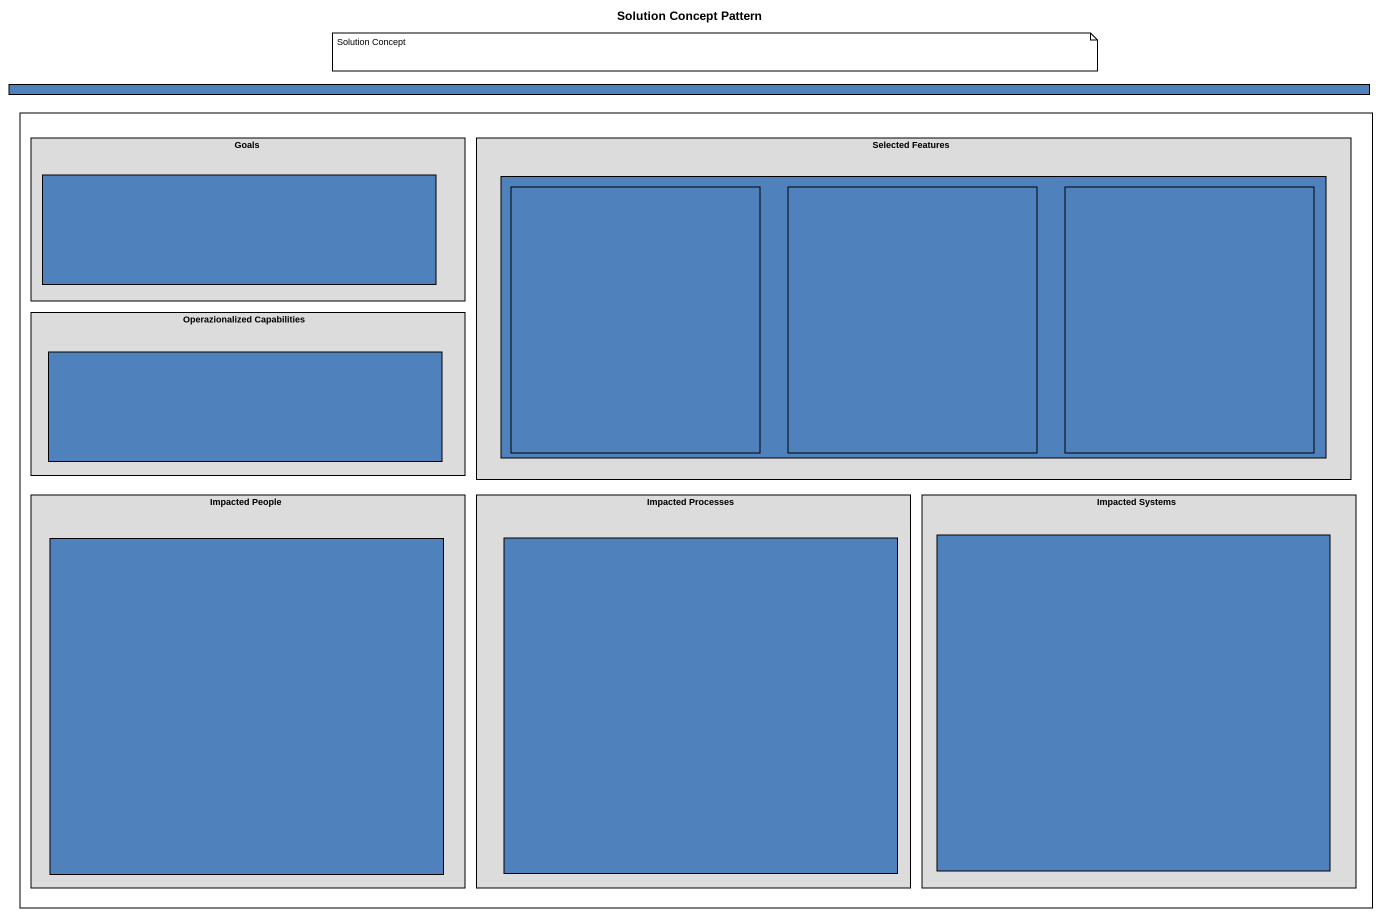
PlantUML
@startuml
title Solution Concept Pattern
rectangle " " as rectangle1 #4F81BD
rectangle " " as rectangle2 {
  rectangle Goals #DCDCDC {
    rectangle " " as rectangle3 #4F81BD
  }
  rectangle "Selected Features" as Selected_Features #DCDCDC {
    rectangle " " as rectangle4 #4F81BD {
      rectangle " " as rectangle5
      rectangle " " as rectangle6
      rectangle " " as rectangle7
    }
  }
  rectangle "Operazionalized Capabilities" as Operazionalized_Capabilities #DCDCDC {
    rectangle " " as rectangle8 #4F81BD
  }
  rectangle "Impacted People" as Impacted_People #DCDCDC {
    rectangle " " as rectangle9 #4F81BD
  }
  rectangle "Impacted Processes" as Impacted_Processes #DCDCDC {
    rectangle " " as rectangle10 #4F81BD
  }
  rectangle "Impacted Systems" as Impacted_Systems #DCDCDC {
    rectangle " " as rectangle11 #4F81BD
  }
}
note as N1
  Solution Concept
end note
@enduml
